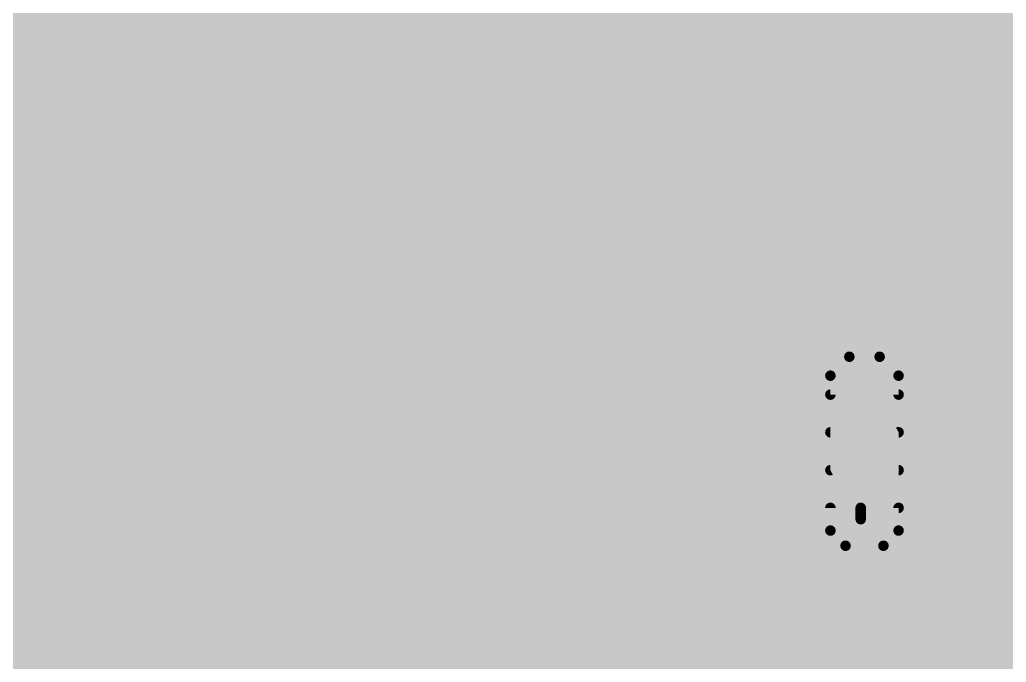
# Model space of a CAD drawing. Extents: x -1.3 to 57, y -0.1 to 23.2.
# Drawn here: x 10.92 to 20.47, y 9.16 to 15.38 of the extents above; entities that cross this region are included whole.
import ezdxf

# ---------------------------------------------------------------- set-up
doc = ezdxf.new("R2010")
doc.units = 0
for name, color, linetype in [('1', 12, 'CONTINUOUS'), ('16', 132, 'CONTINUOUS'), ('18', 110, 'CONTINUOUS'), ('25', 253, 'CONTINUOUS'), ('39', 12, 'CONTINUOUS')]:
    doc.layers.add(name, color=color, linetype=linetype)

# ---------------------------------------------------------------- blocks, each defined once
blk = doc.blocks.new('RECT')
blk.add_solid([(-0.5, -0.5), (0.5, -0.5), (-0.5, 0.5), (0.5, 0.5)])
blk = doc.blocks.new('ROUNDV')
at = {"const_width": 0.5}
blk.add_lwpolyline([(0, -0.25, 1), (0, 0.25, 1), (0, -0.25)], format="xyb", dxfattribs=at)

msp = doc.modelspace()

# ---------------------------------------------------------------- linework, layer by layer
at = {"layer": '1'}
for points, const_width in [([(16.764, 15.24), (15.7832, 16.2208)], 0.254), ([(11.9899, 14.9352), (11.135, 15.7901)], 0.3048), ([(15.6043, 15.789), (16.3322, 15.0611)], 0.3048), ([(11.811, 14.5034), (10.7032, 15.6112)], 0.254), ([(11.6851, 15.24), (16.1533, 15.24)], 0.3048), ([(10.5243, 15.1794), (11.0511, 14.6526)], 0.3048), ([(16.764, 15.24), (21.3614, 15.24)], 0.254), ([(16.3322, 15.0611), (16.4581, 14.9352)], 0.3048), ([(16.4581, 14.9352), (11.9899, 14.9352)], 0.3048), ([(11.9899, 14.9352), (16.4581, 14.9352)], 0.3048), ([(10.8039, 14.755), (10.5321, 14.755)], 0.3048), ([(11.0511, 14.6526), (10.8039, 14.755)], 0.3048), ([(19.8604, 14.6393), (19.7904, 14.8082)], 0.3048), ([(19.7904, 14.8082), (20.8267, 14.8082)], 0.3048), ([(19.8604, 14.3675), (19.8604, 14.6393)], 0.3048), ([(19.8604, 14.6304), (21.0473, 14.6304)], 0.3048), ([(19.177, 14.5034), (11.811, 14.5034)], 0.254), ([(11.3514, 14.2075), (11.249, 14.4547)], 0.3048), ([(11.249, 14.4547), (11.6321, 14.0716)], 0.3048), ([(11.3025, 14.3256), (11.3781, 14.3256)], 0.3048), ([(19.8059, 14.2358), (19.8604, 14.3675)], 0.3048), ([(19.8431, 14.3256), (22.9362, 14.3256)], 0.3048), ([(11.3514, 13.9357), (11.3514, 14.2075)], 0.3048), ([(22.9362, 14.2358), (19.8059, 14.2358)], 0.3048), ([(11.3514, 14.0208), (14.1721, 14.0208)], 0.3048), ([(11.6321, 14.0716), (14.2229, 14.0716)], 0.3048), ([(14.2229, 14.0716), (12.9783, 12.827)], 0.3048), ([(11.2474, 13.6845), (11.3514, 13.9357)], 0.3048), ([(11.2604, 13.716), (13.8673, 13.716)], 0.3048), ([(14.566, 13.804), (13.1572, 12.3952)], 0.254), ([(23.749, 13.804), (14.566, 13.804)], 0.254), ([(11.0998, 13.5369), (11.2474, 13.6845)], 0.3048), ([(11.0998, 3.7848), (11.0998, 13.5369)], 0.3048), ([(11.0998, 13.4112), (13.5625, 13.4112)], 0.3048), ([(13.589, 12.2163), (14.7449, 13.3722)], 0.3048), ([(14.7449, 13.3722), (15.1743, 13.3722)], 0.3048), ([(15.1432, 13.3411), (15.0392, 13.0899)], 0.3048), ([(15.1743, 13.3722), (15.1432, 13.3411)], 0.3048), ([(16.302, 13.3411), (16.2709, 13.3722)], 0.3048), ([(16.2709, 13.3722), (22.9362, 13.3722)], 0.3048), ([(16.406, 13.0899), (16.302, 13.3411)], 0.3048), ([(11.0998, 13.1064), (13.2577, 13.1064)], 0.3048), ([(14.4791, 13.1064), (15.046, 13.1064)], 0.3048), ([(15.0392, 13.0899), (15.0392, 12.8813)], 0.3048), ([(16.3992, 13.1064), (22.989, 13.1064)], 0.3048), ([(16.406, 12.8181), (16.406, 13.0899)], 0.3048), ([(15.0392, 12.8813), (14.1721, 12.0142)], 0.3048), ([(15.7226, 12.954), (14.351, 11.5824)], 0.254), ([(11.0998, 12.8016), (12.9529, 12.8016)], 0.3048), ([(12.9783, 12.827), (12.7254, 12.5741)], 0.3048), ([(14.1743, 12.8016), (14.9595, 12.8016)], 0.3048), ([(16.302, 12.5669), (16.406, 12.8181)], 0.3048), ([(16.3992, 12.8016), (22.989, 12.8016)], 0.3048), ([(12.7254, 12.5741), (12.7254, 3.7848)], 0.3048), ([(16.1097, 12.3746), (16.302, 12.5669)], 0.3048), ([(11.0998, 12.4968), (12.7254, 12.4968)], 0.3048), ([(13.8695, 12.4968), (14.6547, 12.4968)], 0.3048), ([(16.2319, 12.4968), (22.9362, 12.4968)], 0.3048), ([(13.1572, 3.4036), (13.1572, 12.3952)], 0.254), ([(15.8585, 12.2706), (16.1097, 12.3746)], 0.3048), ([(15.1863, 11.807), (15.6499, 12.2706)], 0.3048), ([(15.6499, 12.2706), (15.8585, 12.2706)], 0.3048), ([(11.0998, 12.192), (12.7254, 12.192)], 0.3048), ([(13.589, 3.7848), (13.589, 12.2163)], 0.3048), ([(13.589, 12.192), (14.3499, 12.192)], 0.3048), ([(15.5713, 12.192), (22.9362, 12.192)], 0.3048), ([(14.1721, 12.0142), (13.9192, 11.7613)], 0.3048), ([(11.0998, 11.8872), (12.7254, 11.8872)], 0.3048), ([(13.589, 11.8872), (14.0451, 11.8872)], 0.3048), ([(15.2665, 11.8872), (22.9362, 11.8872)], 0.3048), ([(16.1358, 11.807), (15.1863, 11.807)], 0.3048), ([(16.1358, 11.057), (16.1358, 11.807)], 0.3048), ([(17.5685, 11.807), (16.4406, 11.807)], 0.3048), ([(16.4406, 11.807), (16.4406, 11.057)], 0.3048), ([(17.6245, 11.7838), (17.5685, 11.807)], 0.3048), ([(13.9192, 11.7613), (13.9192, 4.7741)], 0.3048), ([(17.6674, 11.7409), (17.6245, 11.7838)], 0.3048), ([(17.6906, 11.6849), (17.6674, 11.7409)], 0.3048), ([(17.6906, 11.057), (17.6906, 11.6849)], 0.3048), ([(11.0998, 11.5824), (12.7254, 11.5824)], 0.3048), ([(13.589, 11.5824), (13.9192, 11.5824)], 0.3048), ([(14.351, 11.5824), (14.351, 4.953)], 0.254), ([(14.7828, 11.4035), (14.8858, 11.5065)], 0.3048), ([(14.8858, 11.5065), (14.8858, 11.057)], 0.3048), ([(16.1358, 11.5824), (16.4406, 11.5824)], 0.3048), ([(17.6906, 11.5824), (22.9362, 11.5824)], 0.3048), ([(14.7828, 9.3262), (14.7828, 11.4035)], 0.3048), ([(11.0998, 11.2776), (12.7254, 11.2776)], 0.3048), ([(13.589, 11.2776), (13.9192, 11.2776)], 0.3048), ([(14.7828, 11.2776), (14.8858, 11.2776)], 0.3048), ([(16.1358, 11.2776), (16.4406, 11.2776)], 0.3048), ([(17.6906, 11.2776), (23.1178, 11.2776)], 0.3048), ([(14.8858, 11.057), (16.1358, 11.057)], 0.3048), ([(16.1358, 11.057), (16.1358, 10.7522)], 0.3048), ([(16.4406, 11.057), (16.1358, 11.057)], 0.3048), ([(16.4406, 10.7522), (16.4406, 11.057)], 0.3048), ([(16.4406, 11.057), (17.6906, 11.057)], 0.3048), ([(11.0998, 10.9728), (12.7254, 10.9728)], 0.3048), ([(13.589, 10.9728), (13.9192, 10.9728)], 0.3048), ([(14.7828, 10.9728), (16.1358, 10.9728)], 0.3048), ([(16.4406, 10.9728), (22.987, 10.9728)], 0.3048), ([(16.1358, 10.7522), (14.8858, 10.7522)], 0.3048), ([(14.8858, 10.7522), (14.8858, 10.1243)], 0.3048), ([(16.1358, 10.0022), (16.1358, 10.7522)], 0.3048), ([(16.1358, 10.7522), (16.4406, 10.7522)], 0.3048), ([(16.4406, 10.7522), (16.4406, 10.0022)], 0.3048), ([(17.6906, 10.7522), (16.4406, 10.7522)], 0.3048), ([(17.6906, 10.1243), (17.6906, 10.7522)], 0.3048), ([(11.0998, 10.668), (12.7254, 10.668)], 0.3048), ([(13.589, 10.668), (13.9192, 10.668)], 0.3048), ([(14.7828, 10.668), (14.8858, 10.668)], 0.3048), ([(16.1358, 10.668), (16.4406, 10.668)], 0.3048), ([(17.6906, 10.668), (23.5331, 10.668)], 0.3048), ([(11.0998, 10.3632), (12.7254, 10.3632)], 0.3048), ([(13.589, 10.3632), (13.9192, 10.3632)], 0.3048), ([(14.7828, 10.3632), (14.8858, 10.3632)], 0.3048), ([(16.1358, 10.3632), (16.4406, 10.3632)], 0.3048), ([(17.6906, 10.3632), (22.987, 10.3632)], 0.3048), ([(14.8858, 10.1243), (14.909, 10.0683)], 0.3048), ([(17.6674, 10.0683), (17.6906, 10.1243)], 0.3048), ([(11.0998, 10.0584), (12.7254, 10.0584)], 0.3048), ([(13.589, 10.0584), (13.9192, 10.0584)], 0.3048), ([(14.7828, 10.0584), (14.9189, 10.0584)], 0.3048), ([(14.909, 10.0683), (14.9519, 10.0254)], 0.3048), ([(14.9519, 10.0254), (15.0079, 10.0022)], 0.3048), ([(15.0079, 10.0022), (16.1358, 10.0022)], 0.3048), ([(16.1358, 10.0584), (16.4406, 10.0584)], 0.3048), ([(16.4406, 10.0022), (17.5685, 10.0022)], 0.3048), ([(17.5685, 10.0022), (17.6245, 10.0254)], 0.3048), ([(17.6245, 10.0254), (17.6674, 10.0683)], 0.3048), ([(17.6575, 10.0584), (22.9947, 10.0584)], 0.3048), ([(11.0998, 9.7536), (12.7254, 9.7536)], 0.3048), ([(13.589, 9.7536), (13.9192, 9.7536)], 0.3048), ([(14.7828, 9.7536), (26.289, 9.7536)], 0.3048), ([(11.0998, 9.4488), (12.7254, 9.4488)], 0.3048), ([(13.589, 9.4488), (13.9192, 9.4488)], 0.3048), ([(14.7828, 9.4488), (22.8092, 9.4488)], 0.3048), ([(14.9014, 9.4448), (14.7828, 9.3262)], 0.3048), ([(17.675, 9.4448), (14.9014, 9.4448)], 0.3048), ([(17.8684, 9.2514), (17.675, 9.4448)], 0.3048), ([(17.8684, 7.6012), (17.8684, 9.2514)], 0.3048), ([(11.0998, 9.144), (12.7254, 9.144)], 0.3048), ([(13.589, 9.144), (13.9192, 9.144)], 0.3048), ([(17.8684, 9.144), (22.8092, 9.144)], 0.3048)]:
    msp.add_lwpolyline(points, dxfattribs=dict(at, const_width=const_width))
for points, const_width in [([(11.6851, 15.3162, 1), (11.6851, 15.1638)], 0.1524), ([(16.1533, 15.1638, 1), (16.1533, 15.3162)], 0.1524), ([(16.764, 15.3035, 1), (16.764, 15.1765)], 0.127), ([(16.7191, 15.1951, 1), (16.8089, 15.2849)], 0.127), ([(16.3861, 15.115, 1), (16.2783, 15.0073)], 0.1524), ([(16.2783, 15.0073, 1), (16.3861, 15.115)], 0.1524), ([(11.9899, 15.0114, 1), (11.9899, 14.859)], 0.1524), ([(11.9899, 15.0114, 1), (11.9899, 14.859)], 0.1524), ([(11.936, 14.8813, 1), (12.0437, 14.9891)], 0.1524), ([(16.4043, 14.8813, 1), (16.512, 14.9891)], 0.1524), ([(16.4581, 14.859, 1), (16.4581, 15.0114)], 0.1524), ([(16.4581, 14.859, 1), (16.4581, 15.0114)], 0.1524), ([(10.8039, 14.6788, 1), (10.8039, 14.8312)], 0.1524), ([(19.7904, 14.8844, 1), (19.7904, 14.732)], 0.1524), ([(19.8608, 14.8374, 1), (19.7201, 14.779)], 0.1524), ([(10.9973, 14.5987, 1), (11.105, 14.7065)], 0.1524), ([(11.022, 14.5822, 1), (11.0803, 14.723)], 0.1524), ([(19.9366, 14.6393, 1), (19.7842, 14.6393)], 0.1524), ([(19.8604, 14.7066, 1), (19.8604, 14.5542)], 0.1524), ([(19.79, 14.6102, 1), (19.9308, 14.6685)], 0.1524), ([(11.811, 14.5669, 1), (11.811, 14.4399)], 0.127), ([(19.177, 14.4399, 1), (19.177, 14.5669)], 0.127), ([(11.3194, 14.4839, 1), (11.1786, 14.4256)], 0.1524), ([(11.3029, 14.5086, 1), (11.1951, 14.4009)], 0.1524), ([(11.7661, 14.4585, 1), (11.8559, 14.5483)], 0.127), ([(11.3025, 14.4018, 1), (11.3025, 14.2494)], 0.1524), ([(11.3781, 14.2494, 1), (11.3781, 14.4018)], 0.1524), ([(19.8431, 14.4018, 1), (19.8431, 14.2494)], 0.1524), ([(19.7842, 14.3675, 1), (19.9366, 14.3675)], 0.1524), ([(19.9308, 14.3383, 1), (19.79, 14.3966)], 0.1524), ([(11.4276, 14.2075, 1), (11.2752, 14.2075)], 0.1524), ([(19.8059, 14.312, 1), (19.8059, 14.1596)], 0.1524), ([(19.7355, 14.265, 1), (19.8763, 14.2066)], 0.1524), ([(11.281, 14.1784, 1), (11.4218, 14.2367)], 0.1524), ([(11.3514, 14.097, 1), (11.3514, 13.9446)], 0.1524), ([(11.6321, 14.1478, 1), (11.6321, 13.9954)], 0.1524), ([(11.5783, 14.0177, 1), (11.686, 14.1255)], 0.1524), ([(14.2768, 14.0177, 1), (14.1691, 14.1255)], 0.1524), ([(14.1721, 13.9446, 1), (14.1721, 14.097)], 0.1524), ([(14.2229, 13.9954, 1), (14.2229, 14.1478)], 0.1524), ([(11.4218, 13.9065, 1), (11.281, 13.9648)], 0.1524), ([(11.2752, 13.9357, 1), (11.4276, 13.9357)], 0.1524), ([(11.2604, 13.7922, 1), (11.2604, 13.6398)], 0.1524), ([(13.8673, 13.6398, 1), (13.8673, 13.7922)], 0.1524), ([(14.566, 13.8675, 1), (14.566, 13.7405)], 0.127), ([(14.6109, 13.7591, 1), (14.5211, 13.8489)], 0.127), ([(11.177, 13.7136, 1), (11.3178, 13.6553)], 0.1524), ([(11.3012, 13.6306, 1), (11.1935, 13.7384)], 0.1524), ([(11.176, 13.5369, 1), (11.0236, 13.5369)], 0.1524), ([(11.0459, 13.5908, 1), (11.1537, 13.483)], 0.1524), ([(11.0998, 13.4874, 1), (11.0998, 13.335)], 0.1524), ([(13.5625, 13.335, 1), (13.5625, 13.4874)], 0.1524), ([(14.7449, 13.4484, 1), (14.7449, 13.296)], 0.1524), ([(14.7987, 13.3183, 1), (14.691, 13.4261)], 0.1524), ([(15.0894, 13.395, 1), (15.1971, 13.2872)], 0.1524), ([(15.2136, 13.312, 1), (15.0728, 13.3703)], 0.1524), ([(15.2282, 13.3183, 1), (15.1205, 13.4261)], 0.1524), ([(15.1743, 13.296, 1), (15.1743, 13.4484)], 0.1524), ([(16.3247, 13.4261, 1), (16.217, 13.3183)], 0.1524), ([(16.2709, 13.4484, 1), (16.2709, 13.296)], 0.1524), ([(16.3724, 13.3703, 1), (16.2316, 13.312)], 0.1524), ([(16.2481, 13.2872, 1), (16.3558, 13.395)], 0.1524), ([(11.0998, 13.1826, 1), (11.0998, 13.0302)], 0.1524), ([(13.2577, 13.0302, 1), (13.2577, 13.1826)], 0.1524), ([(14.4791, 13.1826, 1), (14.4791, 13.0302)], 0.1524), ([(15.1154, 13.0899, 1), (14.963, 13.0899)], 0.1524), ([(14.9688, 13.1191, 1), (15.1096, 13.0608)], 0.1524), ([(15.046, 13.0302, 1), (15.046, 13.1826)], 0.1524), ([(16.3992, 13.1826, 1), (16.3992, 13.0302)], 0.1524), ([(16.4822, 13.0899, 1), (16.3298, 13.0899)], 0.1524), ([(16.3356, 13.0608, 1), (16.4764, 13.1191)], 0.1524), ([(15.0931, 12.8274, 1), (14.9853, 12.9351)], 0.1524), ([(15.7675, 12.9091, 1), (15.6777, 12.9989)], 0.127), ([(11.0998, 12.8778, 1), (11.0998, 12.7254)], 0.1524), ([(12.9245, 12.8809, 1), (13.0322, 12.7731)], 0.1524), ([(13.0322, 12.7731, 1), (12.9245, 12.8809)], 0.1524), ([(12.9529, 12.7254, 1), (12.9529, 12.8778)], 0.1524), ([(14.1743, 12.8778, 1), (14.1743, 12.7254)], 0.1524), ([(14.9595, 12.7254, 1), (14.9595, 12.8778)], 0.1524), ([(14.963, 12.8813, 1), (15.1154, 12.8813)], 0.1524), ([(16.3992, 12.8778, 1), (16.3992, 12.7254)], 0.1524), ([(16.4764, 12.7889, 1), (16.3356, 12.8472)], 0.1524), ([(16.3298, 12.8181, 1), (16.4822, 12.8181)], 0.1524), ([(12.8016, 12.5741, 1), (12.6492, 12.5741)], 0.1524), ([(16.3558, 12.513, 1), (16.2481, 12.6208)], 0.1524), ([(11.0998, 12.573, 1), (11.0998, 12.4206)], 0.1524), ([(12.6715, 12.6279, 1), (12.7793, 12.5202)], 0.1524), ([(12.7254, 12.4206, 1), (12.7254, 12.573)], 0.1524), ([(13.8695, 12.573, 1), (13.8695, 12.4206)], 0.1524), ([(14.6547, 12.4206, 1), (14.6547, 12.573)], 0.1524), ([(16.2319, 12.573, 1), (16.2319, 12.4206)], 0.1524), ([(16.2316, 12.596, 1), (16.3724, 12.5377)], 0.1524), ([(13.2207, 12.3952, 1), (13.0937, 12.3952)], 0.127), ([(16.1389, 12.3042, 1), (16.0806, 12.445)], 0.1524), ([(13.1123, 12.4401, 1), (13.2021, 12.3503)], 0.127), ([(15.6499, 12.3468, 1), (15.6499, 12.1944)], 0.1524), ([(15.7037, 12.2167, 1), (15.596, 12.3245)], 0.1524), ([(15.8585, 12.1944, 1), (15.8585, 12.3468)], 0.1524), ([(16.0558, 12.4285, 1), (16.1636, 12.3208)], 0.1524), ([(11.0998, 12.2682, 1), (11.0998, 12.1158)], 0.1524), ([(12.7254, 12.1158, 1), (12.7254, 12.2682)], 0.1524), ([(13.6652, 12.2163, 1), (13.5128, 12.2163)], 0.1524), ([(13.5351, 12.2702, 1), (13.6429, 12.1625)], 0.1524), ([(13.589, 12.2682, 1), (13.589, 12.1158)], 0.1524), ([(14.3499, 12.1158, 1), (14.3499, 12.2682)], 0.1524), ([(15.5713, 12.2682, 1), (15.5713, 12.1158)], 0.1524), ([(15.8294, 12.341, 1), (15.8877, 12.2002)], 0.1524), ([(14.1183, 12.0681, 1), (14.226, 11.9603)], 0.1524), ([(14.226, 11.9603, 1), (14.1183, 12.0681)], 0.1524), ([(11.0998, 11.9634, 1), (11.0998, 11.811)], 0.1524), ([(12.7254, 11.811, 1), (12.7254, 11.9634)], 0.1524), ([(13.589, 11.9634, 1), (13.589, 11.811)], 0.1524), ([(14.0451, 11.811, 1), (14.0451, 11.9634)], 0.1524), ([(15.2665, 11.9634, 1), (15.2665, 11.811)], 0.1524), ([(15.1863, 11.8832, 1), (15.1863, 11.7308)], 0.1524), ([(16.212, 11.807, 1), (16.0596, 11.807)], 0.1524), ([(16.1358, 11.7308, 1), (16.1358, 11.8832)], 0.1524), ([(16.4406, 11.8832, 1), (16.4406, 11.7308)], 0.1524), ([(16.5168, 11.807, 1), (16.3644, 11.807)], 0.1524), ([(17.5977, 11.8774, 1), (17.5394, 11.7366)], 0.1524), ([(17.5685, 11.7308, 1), (17.5685, 11.8832)], 0.1524), ([(13.9954, 11.7613, 1), (13.843, 11.7613)], 0.1524), ([(13.8653, 11.8151, 1), (13.9731, 11.7074)], 0.1524), ([(15.1324, 11.8609, 1), (15.2401, 11.7531)], 0.1524), ([(17.6784, 11.8377, 1), (17.5706, 11.7299)], 0.1524), ([(17.7378, 11.7701, 1), (17.597, 11.7118)], 0.1524), ([(17.5954, 11.7134, 1), (17.6537, 11.8542)], 0.1524), ([(17.6135, 11.687, 1), (17.7213, 11.7948)], 0.1524), ([(17.7668, 11.6849, 1), (17.6144, 11.6849)], 0.1524), ([(17.6202, 11.6558, 1), (17.761, 11.7141)], 0.1524), ([(11.0998, 11.6586, 1), (11.0998, 11.5062)], 0.1524), ([(12.7254, 11.5062, 1), (12.7254, 11.6586)], 0.1524), ([(13.589, 11.6586, 1), (13.589, 11.5062)], 0.1524), ([(13.9192, 11.5062, 1), (13.9192, 11.6586)], 0.1524), ([(14.4145, 11.5824, 1), (14.2875, 11.5824)], 0.127), ([(14.3061, 11.6273, 1), (14.3959, 11.5375)], 0.127), ([(14.962, 11.5065, 1), (14.8096, 11.5065)], 0.1524), ([(14.9397, 11.4527, 1), (14.8319, 11.5604)], 0.1524), ([(16.1358, 11.6586, 1), (16.1358, 11.5062)], 0.1524), ([(16.4406, 11.5062, 1), (16.4406, 11.6586)], 0.1524), ([(17.6906, 11.6586, 1), (17.6906, 11.5062)], 0.1524), ([(14.859, 11.4035, 1), (14.7066, 11.4035)], 0.1524), ([(14.7289, 11.4574, 1), (14.8367, 11.3497)], 0.1524), ([(11.0998, 11.3538, 1), (11.0998, 11.2014)], 0.1524), ([(12.7254, 11.2014, 1), (12.7254, 11.3538)], 0.1524), ([(13.589, 11.3538, 1), (13.589, 11.2014)], 0.1524), ([(13.9192, 11.2014, 1), (13.9192, 11.3538)], 0.1524), ([(14.7828, 11.3538, 1), (14.7828, 11.2014)], 0.1524), ([(14.8858, 11.2014, 1), (14.8858, 11.3538)], 0.1524), ([(16.1358, 11.3538, 1), (16.1358, 11.2014)], 0.1524), ([(16.4406, 11.2014, 1), (16.4406, 11.3538)], 0.1524), ([(17.6906, 11.3538, 1), (17.6906, 11.2014)], 0.1524), ([(14.8858, 11.1332, 1), (14.8858, 10.9808)], 0.1524), ([(16.212, 11.057, 1), (16.0596, 11.057)], 0.1524), ([(16.1358, 11.1332, 1), (16.1358, 10.9808)], 0.1524), ([(16.1358, 10.9808, 1), (16.1358, 11.1332)], 0.1524), ([(16.5168, 11.057, 1), (16.3644, 11.057)], 0.1524), ([(16.4406, 11.1332, 1), (16.4406, 10.9808)], 0.1524), ([(16.4406, 10.9808, 1), (16.4406, 11.1332)], 0.1524), ([(17.6906, 10.9808, 1), (17.6906, 11.1332)], 0.1524), ([(11.0998, 11.049, 1), (11.0998, 10.8966)], 0.1524), ([(12.7254, 10.8966, 1), (12.7254, 11.049)], 0.1524), ([(13.589, 11.049, 1), (13.589, 10.8966)], 0.1524), ([(13.9192, 10.8966, 1), (13.9192, 11.049)], 0.1524), ([(14.7828, 11.049, 1), (14.7828, 10.8966)], 0.1524), ([(14.8096, 11.057, 1), (14.962, 11.057)], 0.1524), ([(16.0596, 11.057, 1), (16.212, 11.057)], 0.1524), ([(16.1358, 10.8966, 1), (16.1358, 11.049)], 0.1524), ([(16.3644, 11.057, 1), (16.5168, 11.057)], 0.1524), ([(16.4406, 11.049, 1), (16.4406, 10.8966)], 0.1524), ([(17.6144, 11.057, 1), (17.7668, 11.057)], 0.1524), ([(14.8858, 10.8284, 1), (14.8858, 10.676)], 0.1524), ([(14.962, 10.7522, 1), (14.8096, 10.7522)], 0.1524), ([(16.212, 10.7522, 1), (16.0596, 10.7522)], 0.1524), ([(16.1358, 10.8284, 1), (16.1358, 10.676)], 0.1524), ([(16.1358, 10.676, 1), (16.1358, 10.8284)], 0.1524), ([(16.5168, 10.7522, 1), (16.3644, 10.7522)], 0.1524), ([(16.4406, 10.8284, 1), (16.4406, 10.676)], 0.1524), ([(16.4406, 10.676, 1), (16.4406, 10.8284)], 0.1524), ([(17.7668, 10.7522, 1), (17.6144, 10.7522)], 0.1524), ([(17.6906, 10.676, 1), (17.6906, 10.8284)], 0.1524), ([(11.0998, 10.7442, 1), (11.0998, 10.5918)], 0.1524), ([(12.7254, 10.5918, 1), (12.7254, 10.7442)], 0.1524), ([(13.589, 10.7442, 1), (13.589, 10.5918)], 0.1524), ([(13.9192, 10.5918, 1), (13.9192, 10.7442)], 0.1524), ([(14.7828, 10.7442, 1), (14.7828, 10.5918)], 0.1524), ([(14.8858, 10.5918, 1), (14.8858, 10.7442)], 0.1524), ([(16.0596, 10.7522, 1), (16.212, 10.7522)], 0.1524), ([(16.1358, 10.7442, 1), (16.1358, 10.5918)], 0.1524), ([(16.3644, 10.7522, 1), (16.5168, 10.7522)], 0.1524), ([(16.4406, 10.5918, 1), (16.4406, 10.7442)], 0.1524), ([(17.6906, 10.7442, 1), (17.6906, 10.5918)], 0.1524), ([(11.0998, 10.4394, 1), (11.0998, 10.287)], 0.1524), ([(12.7254, 10.287, 1), (12.7254, 10.4394)], 0.1524), ([(13.589, 10.4394, 1), (13.589, 10.287)], 0.1524), ([(13.9192, 10.287, 1), (13.9192, 10.4394)], 0.1524), ([(14.7828, 10.4394, 1), (14.7828, 10.287)], 0.1524), ([(14.8858, 10.287, 1), (14.8858, 10.4394)], 0.1524), ([(16.1358, 10.4394, 1), (16.1358, 10.287)], 0.1524), ([(16.4406, 10.287, 1), (16.4406, 10.4394)], 0.1524), ([(17.6906, 10.4394, 1), (17.6906, 10.287)], 0.1524), ([(14.9562, 10.1534, 1), (14.8154, 10.0951)], 0.1524), ([(17.761, 10.0951, 1), (17.6202, 10.1534)], 0.1524), ([(11.0998, 10.1346, 1), (11.0998, 9.9822)], 0.1524), ([(12.7254, 9.9822, 1), (12.7254, 10.1346)], 0.1524), ([(13.589, 10.1346, 1), (13.589, 9.9822)], 0.1524), ([(13.9192, 9.9822, 1), (13.9192, 10.1346)], 0.1524), ([(14.7828, 10.1346, 1), (14.7828, 9.9822)], 0.1524), ([(14.8096, 10.1243, 1), (14.962, 10.1243)], 0.1524), ([(14.9629, 10.1222, 1), (14.8551, 10.0144)], 0.1524), ([(14.8386, 10.0391, 1), (14.9794, 10.0974)], 0.1524), ([(14.981, 10.0958, 1), (14.9227, 9.955)], 0.1524), ([(14.898, 9.9715, 1), (15.0058, 10.0793)], 0.1524), ([(14.9189, 9.9822, 1), (14.9189, 10.1346)], 0.1524), ([(15.0079, 10.0784, 1), (15.0079, 9.926)], 0.1524), ([(14.9787, 9.9318, 1), (15.037, 10.0726)], 0.1524), ([(16.1358, 10.1346, 1), (16.1358, 9.9822)], 0.1524), ([(16.1358, 9.926, 1), (16.1358, 10.0784)], 0.1524), ([(16.4406, 10.0784, 1), (16.4406, 9.926)], 0.1524), ([(16.4406, 9.9822, 1), (16.4406, 10.1346)], 0.1524), ([(17.5394, 10.0726, 1), (17.5977, 9.9318)], 0.1524), ([(17.5706, 10.0793, 1), (17.6784, 9.9715)], 0.1524), ([(17.5685, 9.926, 1), (17.5685, 10.0784)], 0.1524), ([(17.6575, 10.1346, 1), (17.6575, 9.9822)], 0.1524), ([(17.597, 10.0974, 1), (17.7378, 10.0391)], 0.1524), ([(17.6537, 9.955, 1), (17.5954, 10.0958)], 0.1524), ([(17.7213, 10.0144, 1), (17.6135, 10.1222)], 0.1524), ([(17.6144, 10.1243, 1), (17.7668, 10.1243)], 0.1524), ([(16.0596, 10.0022, 1), (16.212, 10.0022)], 0.1524), ([(16.3644, 10.0022, 1), (16.5168, 10.0022)], 0.1524), ([(11.0998, 9.8298, 1), (11.0998, 9.6774)], 0.1524), ([(12.7254, 9.6774, 1), (12.7254, 9.8298)], 0.1524), ([(13.589, 9.8298, 1), (13.589, 9.6774)], 0.1524), ([(13.9192, 9.6774, 1), (13.9192, 9.8298)], 0.1524), ([(14.7828, 9.8298, 1), (14.7828, 9.6774)], 0.1524), ([(11.0998, 9.525, 1), (11.0998, 9.3726)], 0.1524), ([(12.7254, 9.3726, 1), (12.7254, 9.525)], 0.1524), ([(13.589, 9.525, 1), (13.589, 9.3726)], 0.1524), ([(13.9192, 9.3726, 1), (13.9192, 9.525)], 0.1524), ([(14.7828, 9.525, 1), (14.7828, 9.3726)], 0.1524), ([(14.9014, 9.521, 1), (14.9014, 9.3686)], 0.1524), ([(14.9553, 9.3909, 1), (14.8475, 9.4987)], 0.1524), ([(17.7289, 9.4987, 1), (17.6211, 9.3909)], 0.1524), ([(17.675, 9.3686, 1), (17.675, 9.521)], 0.1524), ([(14.7289, 9.38, 1), (14.8367, 9.2723)], 0.1524), ([(14.7066, 9.3262, 1), (14.859, 9.3262)], 0.1524), ([(17.9446, 9.2514, 1), (17.7922, 9.2514)], 0.1524), ([(17.8145, 9.1975, 1), (17.9223, 9.3053)], 0.1524), ([(11.0998, 9.2202, 1), (11.0998, 9.0678)], 0.1524), ([(12.7254, 9.0678, 1), (12.7254, 9.2202)], 0.1524), ([(13.589, 9.2202, 1), (13.589, 9.0678)], 0.1524), ([(13.9192, 9.0678, 1), (13.9192, 9.2202)], 0.1524), ([(17.8684, 9.2202, 1), (17.8684, 9.0678)], 0.1524)]:
    msp.add_lwpolyline(points, format="xyb", dxfattribs=dict(at, const_width=const_width))
at = {"layer": '16'}
for points, const_width in [([(15.875, 18.6447), (11.3514, 14.1211)], 0.3048), ([(8.128, 10.287), (16.3068, 18.4658)], 0.254), ([(9.7547, 11.303), (16.4857, 18.034)], 0.3048), ([(11.0998, 14.6063), (11.0998, 17.9059)], 0.3048), ([(17.2954, 17.9705), (12.0523, 12.7274)], 0.3048), ([(17.5006, 17.4752), (12.5476, 12.5222)], 0.381), ([(13.0429, 12.317), (17.7058, 16.9799)], 0.3048), ([(18.0837, 16.9164), (15.2908, 14.1235)], 0.3048), ([(15.7226, 13.9446), (18.2626, 16.4846)], 0.254), ([(16.1544, 13.7657), (18.4415, 16.0528)], 0.3048), ([(11.0998, 15.24), (12.4703, 15.24)], 0.3048), ([(13.6917, 15.24), (14.5649, 15.24)], 0.3048), ([(15.9659, 15.24), (16.4073, 15.24)], 0.3048), ([(17.6287, 15.24), (20.678, 15.24)], 0.3048), ([(19.0411, 15.1868), (18.7899, 15.0828)], 0.3048), ([(19.3129, 15.1868), (19.0411, 15.1868)], 0.3048), ([(19.5641, 15.0828), (19.3129, 15.1868)], 0.3048), ([(18.7899, 15.0828), (18.5976, 14.8905)], 0.3048), ([(19.7564, 14.8905), (19.5641, 15.0828)], 0.3048), ([(11.0998, 14.9352), (12.1655, 14.9352)], 0.3048), ([(13.3869, 14.9352), (14.2601, 14.9352)], 0.3048), ([(15.6611, 14.9352), (16.1025, 14.9352)], 0.3048), ([(17.3239, 14.9352), (18.6423, 14.9352)], 0.3048), ([(18.5976, 14.8905), (18.4936, 14.6393)], 0.3048), ([(19.7117, 14.9352), (20.7479, 14.9352)], 0.3048), ([(19.8604, 14.6393), (19.7564, 14.8905)], 0.3048), ([(11.0998, 14.6304), (11.8607, 14.6304)], 0.3048), ([(11.2474, 14.4587), (11.0998, 14.6063)], 0.3048), ([(13.0821, 14.6304), (13.9553, 14.6304)], 0.3048), ([(15.3563, 14.6304), (15.7977, 14.6304)], 0.3048), ([(17.0191, 14.6304), (18.4936, 14.6304)], 0.3048), ([(18.4936, 14.6393), (18.4936, 14.3675)], 0.3048), ([(19.8604, 14.4307), (19.8604, 14.6393)], 0.3048), ([(19.8604, 14.6304), (21.0473, 14.6304)], 0.3048), ([(19.177, 14.5034), (19.9136, 13.7668)], 0.254), ([(11.3514, 14.2075), (11.2474, 14.4587)], 0.3048), ([(20.0925, 14.1986), (19.8604, 14.4307)], 0.3048), ([(11.3025, 14.3256), (11.5559, 14.3256)], 0.3048), ([(12.7773, 14.3256), (13.6505, 14.3256)], 0.3048), ([(15.0515, 14.3256), (15.4929, 14.3256)], 0.3048), ([(16.7143, 14.3256), (18.5109, 14.3256)], 0.3048), ([(18.4936, 14.3675), (18.5976, 14.1163)], 0.3048), ([(19.9655, 14.3256), (21.6651, 14.3256)], 0.3048), ([(11.3514, 14.1211), (11.3514, 14.2075)], 0.3048), ([(21.7921, 14.1986), (20.0925, 14.1986)], 0.3048), ([(15.2908, 14.1235), (15.2908, 13.4887)], 0.3048), ([(18.5976, 14.1163), (18.7899, 13.924)], 0.3048), ([(12.4725, 14.0208), (13.3457, 14.0208)], 0.3048), ([(14.7467, 14.0208), (15.2908, 14.0208)], 0.3048), ([(16.4095, 14.0208), (18.6931, 14.0208)], 0.3048), ([(15.7226, 12.954), (15.7226, 13.9446)], 0.254), ([(18.7899, 13.924), (19.0411, 13.82)], 0.3048), ([(19.0411, 13.82), (19.2497, 13.82)], 0.3048), ([(19.2497, 13.82), (19.7347, 13.335)], 0.3048), ([(12.1677, 13.716), (13.0409, 13.716)], 0.3048), ([(14.4419, 13.716), (15.2908, 13.716)], 0.3048), ([(16.1544, 13.4887), (16.1544, 13.7657)], 0.3048), ([(16.1544, 13.716), (19.3537, 13.716)], 0.3048), ([(19.9136, 13.7668), (40.1176, 13.7668)], 0.254), ([(15.2908, 13.4887), (15.1432, 13.3411)], 0.3048), ([(16.302, 13.3411), (16.1544, 13.4887)], 0.3048), ([(11.8629, 13.4112), (12.7361, 13.4112)], 0.3048), ([(14.1371, 13.4112), (15.2133, 13.4112)], 0.3048), ([(15.1432, 13.3411), (15.0392, 13.0899)], 0.3048), ([(16.2319, 13.4112), (19.6585, 13.4112)], 0.3048), ([(16.406, 13.0899), (16.302, 13.3411)], 0.3048), ([(19.7347, 13.335), (20.193, 13.335)], 0.3048), ([(20.193, 13.335), (20.193, 10.0838)], 0.3048), ([(11.5581, 13.1064), (12.4313, 13.1064)], 0.3048), ([(13.8323, 13.1064), (15.046, 13.1064)], 0.3048), ([(15.0392, 13.0899), (15.0392, 12.8181)], 0.3048), ([(16.3992, 13.1064), (20.193, 13.1064)], 0.3048), ([(16.406, 12.8181), (16.406, 13.0899)], 0.3048), ([(11.2533, 12.8016), (12.1265, 12.8016)], 0.3048), ([(13.5275, 12.8016), (15.046, 12.8016)], 0.3048), ([(15.0392, 12.8181), (15.1432, 12.5669)], 0.3048), ([(16.302, 12.5669), (16.406, 12.8181)], 0.3048), ([(16.3992, 12.8016), (20.193, 12.8016)], 0.3048), ([(12.0523, 12.7274), (12.0523, 11.303)], 0.3048), ([(12.5476, 12.5222), (12.5476, 8.7376)], 0.381), ([(15.1432, 12.5669), (15.3355, 12.3746)], 0.3048), ([(16.1097, 12.3746), (16.302, 12.5669)], 0.3048), ([(10.9485, 12.4968), (12.0523, 12.4968)], 0.3048), ([(13.2227, 12.4968), (15.2133, 12.4968)], 0.3048), ([(16.2319, 12.4968), (20.193, 12.4968)], 0.3048), ([(15.3355, 12.3746), (15.5867, 12.2706)], 0.3048), ([(15.8585, 12.2706), (16.1097, 12.3746)], 0.3048), ([(13.0429, 11.303), (13.0429, 12.317)], 0.3048), ([(15.5867, 12.2706), (15.8585, 12.2706)], 0.3048), ([(10.6437, 12.192), (12.0523, 12.192)], 0.3048), ([(13.0429, 12.192), (20.193, 12.192)], 0.3048), ([(10.3389, 11.8872), (12.0523, 11.8872)], 0.3048), ([(13.0429, 11.8872), (20.193, 11.8872)], 0.3048), ([(10.0341, 11.5824), (12.0523, 11.5824)], 0.3048), ([(13.0429, 11.5824), (20.193, 11.5824)], 0.3048), ([(12.0523, 11.303), (9.7547, 11.303)], 0.3048), ([(13.843, 11.303), (13.0429, 11.303)], 0.3048), ([(13.843, 10.0838), (13.843, 11.303)], 0.3048), ([(13.843, 11.2776), (20.193, 11.2776)], 0.3048), ([(13.843, 10.9728), (20.193, 10.9728)], 0.3048), ([(9.1694, 10.1759), (13.1318, 10.6712)], 0.3048), ([(13.1064, 10.668), (13.1318, 10.668)], 0.3048), ([(13.1318, 10.6712), (13.1318, 5.9944)], 0.3048), ([(13.843, 10.668), (20.193, 10.668)], 0.3048), ([(10.668, 10.3632), (13.1318, 10.3632)], 0.3048), ([(13.843, 10.3632), (20.193, 10.3632)], 0.3048), ([(20.193, 10.0838), (13.843, 10.0838)], 0.3048), ([(9.1694, 10.0584), (13.1318, 10.0584)], 0.3048), ([(9.1694, 9.7536), (13.1318, 9.7536)], 0.3048), ([(9.1694, 9.4488), (13.1318, 9.4488)], 0.3048), ([(13.8176, 6.5532), (13.8176, 9.4742)], 0.3048), ([(13.8176, 9.4742), (20.2692, 9.4742)], 0.3048), ([(13.8176, 9.4488), (20.2692, 9.4488)], 0.3048), ([(20.2692, 9.4742), (20.2692, 6.5532)], 0.3048), ([(9.1694, 9.144), (13.1318, 9.144)], 0.3048), ([(13.8176, 9.144), (20.2692, 9.144)], 0.3048)]:
    msp.add_lwpolyline(points, dxfattribs=dict(at, const_width=const_width))
for points, const_width in [([(11.0998, 15.3162, 1), (11.0998, 15.1638)], 0.1524), ([(12.4703, 15.1638, 1), (12.4703, 15.3162)], 0.1524), ([(13.6917, 15.3162, 1), (13.6917, 15.1638)], 0.1524), ([(14.5649, 15.1638, 1), (14.5649, 15.3162)], 0.1524), ([(15.9659, 15.3162, 1), (15.9659, 15.1638)], 0.1524), ([(16.4073, 15.1638, 1), (16.4073, 15.3162)], 0.1524), ([(17.6287, 15.3162, 1), (17.6287, 15.1638)], 0.1524), ([(19.0411, 15.263, 1), (19.0411, 15.1106)], 0.1524), ([(19.0702, 15.1164, 1), (19.0119, 15.2572)], 0.1524), ([(19.3421, 15.2572, 1), (19.2838, 15.1164)], 0.1524), ([(19.3129, 15.1106, 1), (19.3129, 15.263)], 0.1524), ([(18.7607, 15.1532, 1), (18.819, 15.0124)], 0.1524), ([(18.8438, 15.0289, 1), (18.736, 15.1366)], 0.1524), ([(19.618, 15.1366, 1), (19.5102, 15.0289)], 0.1524), ([(19.535, 15.0124, 1), (19.5933, 15.1532)], 0.1524), ([(11.0998, 15.0114, 1), (11.0998, 14.859)], 0.1524), ([(12.1655, 14.859, 1), (12.1655, 15.0114)], 0.1524), ([(13.3869, 15.0114, 1), (13.3869, 14.859)], 0.1524), ([(14.2601, 14.859, 1), (14.2601, 15.0114)], 0.1524), ([(15.6611, 15.0114, 1), (15.6611, 14.859)], 0.1524), ([(16.1025, 14.859, 1), (16.1025, 15.0114)], 0.1524), ([(17.3239, 15.0114, 1), (17.3239, 14.859)], 0.1524), ([(18.5438, 14.9444, 1), (18.6515, 14.8366)], 0.1524), ([(18.668, 14.8614, 1), (18.5272, 14.9197)], 0.1524), ([(18.6423, 14.859, 1), (18.6423, 15.0114)], 0.1524), ([(19.7117, 15.0114, 1), (19.7117, 14.859)], 0.1524), ([(19.8268, 14.9197, 1), (19.686, 14.8614)], 0.1524), ([(19.7025, 14.8366, 1), (19.8102, 14.9444)], 0.1524), ([(11.0998, 14.7066, 1), (11.0998, 14.5542)], 0.1524), ([(11.1537, 14.6602, 1), (11.0459, 14.5524)], 0.1524), ([(11.8607, 14.5542, 1), (11.8607, 14.7066)], 0.1524), ([(13.0821, 14.7066, 1), (13.0821, 14.5542)], 0.1524), ([(13.9553, 14.5542, 1), (13.9553, 14.7066)], 0.1524), ([(15.3563, 14.7066, 1), (15.3563, 14.5542)], 0.1524), ([(15.7977, 14.5542, 1), (15.7977, 14.7066)], 0.1524), ([(17.0191, 14.7066, 1), (17.0191, 14.5542)], 0.1524), ([(18.5698, 14.6393, 1), (18.4174, 14.6393)], 0.1524), ([(18.4232, 14.6685, 1), (18.564, 14.6102)], 0.1524), ([(18.4936, 14.5542, 1), (18.4936, 14.7066)], 0.1524), ([(19.9366, 14.6393, 1), (19.7842, 14.6393)], 0.1524), ([(19.8604, 14.7066, 1), (19.8604, 14.5542)], 0.1524), ([(19.79, 14.6102, 1), (19.9308, 14.6685)], 0.1524), ([(11.0236, 14.6063, 1), (11.176, 14.6063)], 0.1524), ([(19.2219, 14.5483, 1), (19.1321, 14.4585)], 0.127), ([(11.3178, 14.4879, 1), (11.177, 14.4296)], 0.1524), ([(11.1935, 14.4048, 1), (11.3012, 14.5126)], 0.1524), ([(19.9143, 14.4845, 1), (19.8065, 14.3768)], 0.1524), ([(11.3025, 14.4018, 1), (11.3025, 14.2494)], 0.1524), ([(11.5559, 14.2494, 1), (11.5559, 14.4018)], 0.1524), ([(12.7773, 14.4018, 1), (12.7773, 14.2494)], 0.1524), ([(13.6505, 14.2494, 1), (13.6505, 14.4018)], 0.1524), ([(15.0515, 14.4018, 1), (15.0515, 14.2494)], 0.1524), ([(15.4929, 14.2494, 1), (15.4929, 14.4018)], 0.1524), ([(16.7143, 14.4018, 1), (16.7143, 14.2494)], 0.1524), ([(18.564, 14.3966, 1), (18.4232, 14.3383)], 0.1524), ([(18.4174, 14.3675, 1), (18.5698, 14.3675)], 0.1524), ([(18.5109, 14.2494, 1), (18.5109, 14.4018)], 0.1524), ([(19.7842, 14.4307, 1), (19.9366, 14.4307)], 0.1524), ([(19.9655, 14.4018, 1), (19.9655, 14.2494)], 0.1524), ([(11.4276, 14.2075, 1), (11.2752, 14.2075)], 0.1524), ([(20.0925, 14.2748, 1), (20.0925, 14.1224)], 0.1524), ([(11.2975, 14.1749, 1), (11.4053, 14.0672)], 0.1524), ([(11.281, 14.1784, 1), (11.4218, 14.2367)], 0.1524), ([(15.367, 14.1235, 1), (15.2146, 14.1235)], 0.1524), ([(15.2369, 14.1773, 1), (15.3447, 14.0696)], 0.1524), ([(18.6515, 14.1702, 1), (18.5438, 14.0624)], 0.1524), ([(20.0386, 14.1447, 1), (20.1463, 14.2525)], 0.1524), ([(11.2752, 14.1211, 1), (11.4276, 14.1211)], 0.1524), ([(12.4725, 14.097, 1), (12.4725, 13.9446)], 0.1524), ([(13.3457, 13.9446, 1), (13.3457, 14.097)], 0.1524), ([(14.7467, 14.097, 1), (14.7467, 13.9446)], 0.1524), ([(15.2908, 13.9446, 1), (15.2908, 14.097)], 0.1524), ([(16.4095, 14.097, 1), (16.4095, 13.9446)], 0.1524), ([(18.5272, 14.0871, 1), (18.668, 14.1454)], 0.1524), ([(18.6931, 13.9446, 1), (18.6931, 14.097)], 0.1524), ([(15.7861, 13.9446, 1), (15.6591, 13.9446)], 0.127), ([(15.6777, 13.9895, 1), (15.7675, 13.8997)], 0.127), ([(18.819, 13.9944, 1), (18.7607, 13.8536)], 0.1524), ([(18.736, 13.8702, 1), (18.8438, 13.9779)], 0.1524), ([(19.0411, 13.8962, 1), (19.0411, 13.7438)], 0.1524), ([(19.0119, 13.7496, 1), (19.0702, 13.8904)], 0.1524), ([(19.3036, 13.8739, 1), (19.1959, 13.7661)], 0.1524), ([(19.2497, 13.7438, 1), (19.2497, 13.8962)], 0.1524), ([(12.1677, 13.7922, 1), (12.1677, 13.6398)], 0.1524), ([(13.0409, 13.6398, 1), (13.0409, 13.7922)], 0.1524), ([(14.4419, 13.7922, 1), (14.4419, 13.6398)], 0.1524), ([(15.2908, 13.6398, 1), (15.2908, 13.7922)], 0.1524), ([(16.2306, 13.7657, 1), (16.0782, 13.7657)], 0.1524), ([(16.1005, 13.8196, 1), (16.2083, 13.7119)], 0.1524), ([(16.1544, 13.7922, 1), (16.1544, 13.6398)], 0.1524), ([(19.3537, 13.6398, 1), (19.3537, 13.7922)], 0.1524), ([(19.9136, 13.8303, 1), (19.9136, 13.7033)], 0.127), ([(19.8687, 13.7219, 1), (19.9585, 13.8117)], 0.127), ([(15.2146, 13.4887, 1), (15.367, 13.4887)], 0.1524), ([(15.3447, 13.4348, 1), (15.2369, 13.5426)], 0.1524), ([(16.2083, 13.5426, 1), (16.1005, 13.4348)], 0.1524), ([(16.0782, 13.4887, 1), (16.2306, 13.4887)], 0.1524), ([(11.8629, 13.4874, 1), (11.8629, 13.335)], 0.1524), ([(12.7361, 13.335, 1), (12.7361, 13.4874)], 0.1524), ([(14.1371, 13.4874, 1), (14.1371, 13.335)], 0.1524), ([(15.0894, 13.395, 1), (15.1971, 13.2872)], 0.1524), ([(15.2136, 13.312, 1), (15.0728, 13.3703)], 0.1524), ([(15.2133, 13.335, 1), (15.2133, 13.4874)], 0.1524), ([(16.2319, 13.4874, 1), (16.2319, 13.335)], 0.1524), ([(16.3724, 13.3703, 1), (16.2316, 13.312)], 0.1524), ([(16.2481, 13.2872, 1), (16.3558, 13.395)], 0.1524), ([(19.6585, 13.335, 1), (19.6585, 13.4874)], 0.1524), ([(19.7347, 13.4112, 1), (19.7347, 13.2588)], 0.1524), ([(20.2692, 13.335, 1), (20.1168, 13.335)], 0.1524), ([(20.193, 13.2588, 1), (20.193, 13.4112)], 0.1524), ([(19.6809, 13.2811, 1), (19.7886, 13.3889)], 0.1524), ([(11.5581, 13.1826, 1), (11.5581, 13.0302)], 0.1524), ([(12.4313, 13.0302, 1), (12.4313, 13.1826)], 0.1524), ([(13.8323, 13.1826, 1), (13.8323, 13.0302)], 0.1524), ([(15.1154, 13.0899, 1), (14.963, 13.0899)], 0.1524), ([(14.9688, 13.1191, 1), (15.1096, 13.0608)], 0.1524), ([(15.046, 13.0302, 1), (15.046, 13.1826)], 0.1524), ([(16.3992, 13.1826, 1), (16.3992, 13.0302)], 0.1524), ([(16.4822, 13.0899, 1), (16.3298, 13.0899)], 0.1524), ([(16.3356, 13.0608, 1), (16.4764, 13.1191)], 0.1524), ([(20.193, 13.0302, 1), (20.193, 13.1826)], 0.1524), ([(15.6591, 12.954, 1), (15.7861, 12.954)], 0.127), ([(11.2533, 12.8778, 1), (11.2533, 12.7254)], 0.1524), ([(12.1265, 12.7254, 1), (12.1265, 12.8778)], 0.1524), ([(13.5275, 12.8778, 1), (13.5275, 12.7254)], 0.1524), ([(15.1096, 12.8472, 1), (14.9688, 12.7889)], 0.1524), ([(15.046, 12.7254, 1), (15.046, 12.8778)], 0.1524), ([(16.3992, 12.8778, 1), (16.3992, 12.7254)], 0.1524), ([(16.4764, 12.7889, 1), (16.3356, 12.8472)], 0.1524), ([(20.193, 12.7254, 1), (20.193, 12.8778)], 0.1524), ([(12.1285, 12.7274, 1), (11.9761, 12.7274)], 0.1524), ([(11.9984, 12.7812, 1), (12.1062, 12.6735)], 0.1524), ([(14.963, 12.8181, 1), (15.1154, 12.8181)], 0.1524), ([(16.3298, 12.8181, 1), (16.4822, 12.8181)], 0.1524), ([(12.6429, 12.5222, 1), (12.4524, 12.5222)], 0.1905), ([(15.1971, 12.6208, 1), (15.0894, 12.513)], 0.1524), ([(16.3558, 12.513, 1), (16.2481, 12.6208)], 0.1524), ([(10.9485, 12.573, 1), (10.9485, 12.4206)], 0.1524), ([(12.0523, 12.4206, 1), (12.0523, 12.573)], 0.1524), ([(12.4802, 12.5896, 1), (12.615, 12.4548)], 0.1905), ([(13.2227, 12.573, 1), (13.2227, 12.4206)], 0.1524), ([(15.0728, 12.5377, 1), (15.2136, 12.596)], 0.1524), ([(15.2133, 12.4206, 1), (15.2133, 12.573)], 0.1524), ([(16.2319, 12.573, 1), (16.2319, 12.4206)], 0.1524), ([(16.2316, 12.596, 1), (16.3724, 12.5377)], 0.1524), ([(20.193, 12.4206, 1), (20.193, 12.573)], 0.1524), ([(15.3646, 12.445, 1), (15.3063, 12.3042)], 0.1524), ([(16.1389, 12.3042, 1), (16.0806, 12.445)], 0.1524), ([(13.1191, 12.317, 1), (12.9667, 12.317)], 0.1524), ([(12.989, 12.3709, 1), (13.0968, 12.2632)], 0.1524), ([(15.2816, 12.3208, 1), (15.3894, 12.4285)], 0.1524), ([(15.5867, 12.3468, 1), (15.5867, 12.1944)], 0.1524), ([(15.8585, 12.1944, 1), (15.8585, 12.3468)], 0.1524), ([(16.0558, 12.4285, 1), (16.1636, 12.3208)], 0.1524), ([(12.0523, 12.1158, 1), (12.0523, 12.2682)], 0.1524), ([(13.0429, 12.2682, 1), (13.0429, 12.1158)], 0.1524), ([(15.5575, 12.2002, 1), (15.6158, 12.341)], 0.1524), ([(15.8294, 12.341, 1), (15.8877, 12.2002)], 0.1524), ([(20.193, 12.1158, 1), (20.193, 12.2682)], 0.1524), ([(12.0523, 11.811, 1), (12.0523, 11.9634)], 0.1524), ([(13.0429, 11.9634, 1), (13.0429, 11.811)], 0.1524), ([(20.193, 11.811, 1), (20.193, 11.9634)], 0.1524), ([(12.0523, 11.5062, 1), (12.0523, 11.6586)], 0.1524), ([(13.0429, 11.6586, 1), (13.0429, 11.5062)], 0.1524), ([(20.193, 11.5062, 1), (20.193, 11.6586)], 0.1524), ([(11.9761, 11.303, 1), (12.1285, 11.303)], 0.1524), ([(12.0523, 11.2268, 1), (12.0523, 11.3792)], 0.1524), ([(13.0429, 11.3792, 1), (13.0429, 11.2268)], 0.1524), ([(12.9667, 11.303, 1), (13.1191, 11.303)], 0.1524), ([(13.9192, 11.303, 1), (13.7668, 11.303)], 0.1524), ([(13.843, 11.3538, 1), (13.843, 11.2014)], 0.1524), ([(13.843, 11.2268, 1), (13.843, 11.3792)], 0.1524), ([(20.193, 11.2014, 1), (20.193, 11.3538)], 0.1524), ([(13.843, 11.049, 1), (13.843, 10.8966)], 0.1524), ([(20.193, 10.8966, 1), (20.193, 11.049)], 0.1524), ([(13.1064, 10.7442, 1), (13.1064, 10.5918)], 0.1524), ([(13.208, 10.6712, 1), (13.0556, 10.6712)], 0.1524), ([(13.1413, 10.5956, 1), (13.1223, 10.7468)], 0.1524), ([(13.1318, 10.5918, 1), (13.1318, 10.7442)], 0.1524), ([(13.843, 10.7442, 1), (13.843, 10.5918)], 0.1524), ([(20.193, 10.5918, 1), (20.193, 10.7442)], 0.1524), ([(13.1318, 10.287, 1), (13.1318, 10.4394)], 0.1524), ([(13.843, 10.4394, 1), (13.843, 10.287)], 0.1524), ([(20.193, 10.287, 1), (20.193, 10.4394)], 0.1524), ([(13.843, 10.16, 1), (13.843, 10.0076)], 0.1524), ([(20.193, 10.0076, 1), (20.193, 10.16)], 0.1524), ([(13.1318, 9.9822, 1), (13.1318, 10.1346)], 0.1524), ([(13.7668, 10.0838, 1), (13.9192, 10.0838)], 0.1524), ([(20.1168, 10.0838, 1), (20.2692, 10.0838)], 0.1524), ([(13.1318, 9.6774, 1), (13.1318, 9.8298)], 0.1524), ([(13.1318, 9.3726, 1), (13.1318, 9.525)], 0.1524), ([(13.8938, 9.4742, 1), (13.7414, 9.4742)], 0.1524), ([(13.8176, 9.5504, 1), (13.8176, 9.398)], 0.1524), ([(13.8176, 9.525, 1), (13.8176, 9.3726)], 0.1524), ([(20.3454, 9.4742, 1), (20.193, 9.4742)], 0.1524), ([(20.2692, 9.398, 1), (20.2692, 9.5504)], 0.1524), ([(20.2692, 9.3726, 1), (20.2692, 9.525)], 0.1524), ([(13.1318, 9.0678, 1), (13.1318, 9.2202)], 0.1524), ([(13.8176, 9.2202, 1), (13.8176, 9.0678)], 0.1524), ([(20.2692, 9.0678, 1), (20.2692, 9.2202)], 0.1524)]:
    msp.add_lwpolyline(points, format="xyb", dxfattribs=dict(at, const_width=const_width))
at = {"layer": '25'}
for points, const_width in [([(18.954, 12.1169, 0.4142), (18.7706, 11.9335)], 0.1016), ([(18.954, 12.1423, 1), (18.954, 12.0915)], 0.0508), ([(18.954, 12.0915, 1), (18.954, 12.1423)], 0.0508), ([(19.431, 11.9335, 0.4142), (19.2476, 12.1169)], 0.1016), ([(19.2476, 12.1423, 1), (19.2476, 12.0915)], 0.0508), ([(19.2476, 12.0915, 1), (19.2476, 12.1423)], 0.0508), ([(18.796, 11.9335, 1), (18.7452, 11.9335)], 0.0508), ([(18.7452, 11.9335, 1), (18.796, 11.9335)], 0.0508), ([(19.4564, 11.9335, 1), (19.4056, 11.9335)], 0.0508), ([(19.4056, 11.9335, 1), (19.4564, 11.9335)], 0.0508), ([(18.7706, 11.7754, 1), (18.7706, 11.7246)], 0.0508), ([(18.7452, 11.75, 1), (18.796, 11.75)], 0.0508), ([(19.4056, 11.75, 1), (19.4564, 11.75)], 0.0508), ([(19.431, 11.7246, 1), (19.431, 11.7754)], 0.0508), ([(18.7706, 11.4108, 1), (18.7706, 11.36)], 0.0508), ([(19.4433, 11.3632, 1), (19.4187, 11.4076)], 0.0508), ([(19.431, 11.36, 1), (19.431, 11.4108)], 0.0508), ([(18.7706, 11.0439, 1), (18.7706, 10.9931)], 0.0508), ([(18.7583, 11.0407, 1), (18.7829, 10.9963)], 0.0508), ([(19.431, 10.9931, 1), (19.431, 11.0439)], 0.0508), ([(18.796, 10.6539, 1), (18.7452, 10.6539)], 0.0508), ([(19.0895, 10.6539, 1), (19.0387, 10.6539)], 0.0508), ([(19.0641, 10.6793, 1), (19.0641, 10.6285)], 0.0508), ([(19.4564, 10.6539, 1), (19.4056, 10.6539)], 0.0508), ([(19.431, 10.6285, 1), (19.431, 10.6793)], 0.0508), ([(19.0387, 10.5438, 1), (19.0895, 10.5438)], 0.0508), ([(18.7706, 10.4338, 0.4142), (18.9174, 10.287)], 0.1016), ([(18.796, 10.4338, 1), (18.7452, 10.4338)], 0.0508), ([(18.7452, 10.4338, 1), (18.796, 10.4338)], 0.0508), ([(19.2842, 10.287, 0.4142), (19.431, 10.4338)], 0.1016), ([(19.4564, 10.4338, 1), (19.4056, 10.4338)], 0.0508), ([(19.4056, 10.4338, 1), (19.4564, 10.4338)], 0.0508), ([(18.9174, 10.3124, 1), (18.9174, 10.2616)], 0.0508), ([(18.9174, 10.2616, 1), (18.9174, 10.3124)], 0.0508), ([(19.2842, 10.3124, 1), (19.2842, 10.2616)], 0.0508), ([(19.2842, 10.2616, 1), (19.2842, 10.3124)], 0.0508)]:
    msp.add_lwpolyline(points, format="xyb", dxfattribs=dict(at, const_width=const_width))
at = {"layer": '25', "const_width": 0.1016}
for points in [[(18.954, 12.1169), (19.2476, 12.1169)], [(18.7706, 11.75), (18.7706, 11.9335)], [(19.431, 11.9335), (19.431, 11.75)], [(19.431, 11.75), (18.7706, 11.75)], [(18.7706, 11.0185), (19.431, 11.3854)], [(19.431, 11.3854), (18.7706, 11.3854)], [(19.431, 11.0185), (18.7706, 11.0185)], [(18.7706, 10.4338), (18.7706, 10.6539)], [(19.0641, 10.5438), (19.0641, 10.6539)], [(19.0641, 10.6539), (19.431, 10.6539)], [(19.431, 10.6539), (19.431, 10.4338)], [(19.2842, 10.287), (18.9174, 10.287)]]:
    msp.add_lwpolyline(points, dxfattribs=at)

# ---------------------------------------------------------------- block references
at = {"layer": '1', "xscale": 2.5, "yscale": 1.5, "rotation": 180}
msp.add_blockref('RECT', (16.2882, 10.9046), dxfattribs=at)
at = {"layer": '18'}
for p, xscale, yscale in [((19.177, 14.5034), 0.7064, 0.7064), ((19.177, 14.5034), 0.7064, 0.7064), ((10.668, 14.0716), 0.7064, 0.7064), ((10.668, 14.0716), 0.7064, 0.7064), ((15.7226, 12.954), 0.7064, 0.7064), ((15.7226, 12.954), 0.7064, 0.7064), ((18.2372, 11.7348), 0.7564, 0.7564), ((18.2372, 11.7348), 0.7564, 0.7564), ((18.2372, 10.8204), 0.7564, 0.7564), ((18.2372, 10.8204), 0.7564, 0.7564)]:
    msp.add_blockref('ROUNDV', p, dxfattribs=dict(at, xscale=xscale, yscale=yscale))
at = {"layer": '39', "xscale": 17.653, "yscale": 20.955, "rotation": 90}
msp.add_blockref('RECT', (10.6045, 10.0457), dxfattribs=at)

doc.saveas('drawing.dxf')
